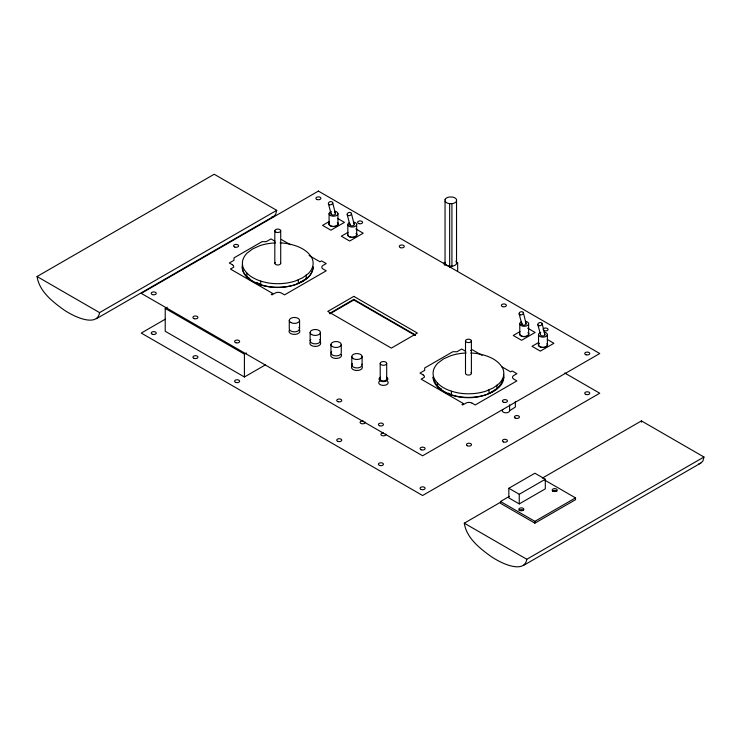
<?xml version="1.0" encoding="UTF-8"?>
<svg xmlns="http://www.w3.org/2000/svg" width="741" height="741" viewBox="0 0 741 741"><rect width="100%" height="100%" fill="white"/><g stroke="black" fill="none" stroke-linecap="round" stroke-linejoin="round"><path stroke-width="1.11" d="M276.717 210.342L99.572 312.619C97.562 325.549 79.833 318.723 72.396 314.823A88.068 50.842 60 0 1 64.226 310.108C52.685 301.809 39.292 291.482 37.05 276.523L214.195 174.246L276.717 210.342L275.652 214.399L273.494 216.465L96.349 318.741M542.347 478.112L641.428 420.907L703.95 457.002L526.805 559.279C524.795 572.209 507.066 565.383 499.629 561.483A88.068 50.842 60 0 1 491.459 556.769C479.918 548.47 466.524 538.142 464.283 523.183L500.314 502.379M703.95 457.002L702.885 461.059L700.727 463.125L523.581 565.402M503.815 376.993C497.572 404.614 439.33 404.614 433.087 376.993A35.364 20.424 0 0 0 470.767 397.361A35.364 20.424 0 0 0 503.519 374.325M502.778 409.616A3.686 2.13 0 0 0 505.01 412.737A3.686 2.13 0 0 0 509.651 410.681L515.347 407.068L515.347 401.427M265.278 364.942L244.419 376.993L165.224 331.264L165.224 308.404L167.207 307.256M329.337 221.476L322.567 225.384L330.903 230.192L344.454 222.374L337.97 218.632M165.271 319.204L141.253 333.07L422.602 495.507L599.747 393.23L564.707 373.001M348.094 232.304L341.323 236.212L349.659 241.029L363.21 233.202L355.8 228.923M165.224 308.404L244.419 354.124L246.401 352.985M329.782 313.267L353.827 299.383L415.405 334.932M329.782 313.869L353.827 299.985L415.405 335.534M457.669 270.835L457.669 262.898L456.53 263.546L456.53 199.672M470.637 350.576L472.202 349.678L482.058 355.365M520.034 331.57L513.254 335.478L521.59 340.295L535.141 332.468L527.731 328.189M538.79 342.398L532.019 346.306L540.356 351.123L553.898 343.296L547.414 339.554M508.835 488.263L534.891 473.221L545.311 479.242L545.311 488.865L519.256 503.908L508.835 497.887L508.835 488.263L519.256 494.275L545.311 479.242M545.07 480.307L575.525 497.887L575.525 499.693L534.891 523.155L500.499 503.306L500.499 501.5L509.419 496.35M500.499 501.5L534.891 521.349L575.525 497.887M273.494 216.465L271.447 217.326M700.727 463.125L698.68 463.986M456.53 262.24L457.669 262.898M281.506 239.584L290.379 244.706M309.117 255.515L319.964 261.777L321.529 260.878L326.216 263.583L323.085 265.389A4.418 2.556 0 0 0 323.085 269.002L326.216 270.808L284.535 294.872L281.404 293.065A4.418 2.556 0 0 0 275.152 293.065L272.03 294.872L271.243 294.418L272.808 293.519L230.451 269.057L233.572 267.251A4.418 2.556 0 0 0 232.433 264.787M501.777 366.749L510.651 371.871L512.216 370.972L516.903 373.677L513.782 375.483A4.418 2.556 0 0 0 513.782 379.096L516.903 380.902L475.222 404.966L472.1 403.16M232.433 264.787L229.302 262.981L233.999 260.276L233.999 257.868L262.129 241.631L266.297 241.631L270.984 238.917L274.114 240.723A4.418 2.556 0 0 0 275.031 241.131M423.12 374.881L419.999 373.075L424.686 370.37L424.686 367.962L452.825 351.725L456.993 351.725L461.68 349.011L464.802 350.817A4.418 2.556 0 0 0 465.719 351.225M249.828 278.44L246.864 276.726L246.864 273.123M256.766 282.441L260.721 284.729L260.721 281.126M441.516 389.108L437.551 386.821L437.551 383.217M448.444 393.11L451.417 394.823L451.417 391.22M37.05 276.523L99.572 312.619M464.283 523.183L526.805 559.279M542.079 323.428L544.968 334.978A2.353 1.362 0 0 1 543.357 335.905L542.19 335.923A2.149 1.241 0 0 1 540.624 335.015L537.901 324.845M523.322 312.591L526.212 324.141A2.353 1.362 0 0 1 524.6 325.077L523.433 325.095A2.149 1.241 0 0 1 521.868 324.188L519.145 314.008M351.382 213.334L354.281 224.875A2.353 1.362 0 0 1 352.66 225.81L351.503 225.829A2.149 1.241 0 0 1 349.937 224.921L347.205 214.742M332.626 202.497L335.525 214.047A2.353 1.362 0 0 1 333.904 214.983L332.746 214.992A2.149 1.241 0 0 1 331.181 214.093L328.448 203.914M521.868 324.188L521.886 323.511A2.353 1.362 0 0 1 522.127 323.196M349.937 224.921L349.956 224.254A2.353 1.362 0 0 1 350.187 223.93M331.181 214.093L331.199 213.417A2.353 1.362 0 0 1 331.431 213.102M641.428 420.907L641.493 422.129M547.377 334.571L547.377 344.806M538.531 334.571L538.531 344.806M534.891 521.349L534.891 523.155M528.62 323.743L528.62 333.978M519.774 323.743L519.774 333.978A4.418 2.556 0 0 0 525.341 336.442A4.418 2.556 0 0 0 528.027 332.7M519.256 494.275L519.256 503.908M509.586 404.762L509.586 410.403M496.896 385.237L496.896 388.84L488.977 393.415L488.977 389.803M471.396 340.888A2.945 1.704 0 0 1 466.978 342.37A2.945 1.704 0 0 1 466.978 339.415A2.945 1.704 0 0 1 471.396 340.888L471.396 373.381M465.505 340.888L465.505 373.381M451.917 203.645L451.917 266.214L450.787 266.862L449.657 266.214L449.657 203.645M445.045 200.978L445.045 263.546L443.915 262.898L445.045 262.24C444.544 265.834 449.648 266.621 452.316 266.176A5.891 3.399 0 0 0 456.484 263.777L456.484 262.008A5.891 3.399 0 0 0 455.891 261.193M386.691 363.405A3.242 1.871 0 0 1 381.828 365.026A3.242 1.871 0 0 1 381.828 361.784A3.242 1.871 0 0 1 386.691 363.405L386.691 379.049M380.207 363.405L380.207 379.049M362.108 356.532L362.108 364.961M356.69 224.477L356.69 234.712M353.827 299.383L353.827 299.985M351.799 356.532L351.799 364.961M347.844 224.477L347.844 234.712A4.418 2.556 0 0 0 353.411 237.176A4.418 2.556 0 0 0 356.097 233.434M341.268 344.5A5.159 2.973 0 0 1 333.533 347.084A5.159 2.973 0 0 1 333.533 341.925A5.159 2.973 0 0 1 341.268 344.5L341.268 352.92A5.159 2.973 0 0 1 334.775 355.8A5.159 2.973 0 0 1 331.644 351.438M337.933 213.649L337.933 223.875M330.958 344.5L330.958 352.92M329.087 213.649L329.087 223.875M320.427 332.468L320.427 340.888M310.118 332.468L310.118 340.888M306.209 275.133L306.209 278.746L298.29 283.312L298.29 279.709M299.586 320.436L299.586 328.856M289.277 320.436L289.277 328.856A5.159 2.973 0 0 0 295.77 331.736A5.159 2.973 0 0 0 298.901 327.374M280.709 230.794L280.709 263.287M274.809 230.794L274.809 263.287M244.419 354.124L244.419 376.993M444.368 265.148A4.863 2.807 60 0 1 445.628 264.417M449.074 266.399A4.863 2.807 60 0 1 449.778 267.445M444.054 264.12A6.632 3.825 60 0 1 446.48 265.519M334.524 212.602A2.149 1.241 0 0 1 335.543 213.38M337.34 222.606A4.418 2.556 0 0 1 334.089 226.413A4.418 2.556 0 0 1 329.236 223.217M334.654 211.185A4.418 2.556 0 0 1 337.34 214.927A4.418 2.556 0 0 1 330.384 215.455A4.418 2.556 0 0 1 331.301 211.444M552.443 491.237A2.501 1.445 0 0 1 554.611 490.431A2.501 1.445 0 0 1 556.862 491.153M519.098 510.484A2.501 1.445 0 0 1 521.266 509.678A2.501 1.445 0 0 1 523.517 510.401M312.934 267.001A35.364 20.424 0 0 1 275.254 287.378A35.364 20.424 0 0 1 242.502 264.333M543.06 329.365A2.501 1.445 0 0 1 546.469 328.115A2.501 1.445 0 0 1 547.516 330.366A2.501 1.445 0 0 1 543.477 330.264M356.347 233.35A4.715 2.723 0 0 1 352.883 237.407A4.715 2.723 0 0 1 347.705 233.999M337.59 222.513A4.715 2.723 0 0 1 333.506 226.598A4.715 2.723 0 0 1 329.421 222.513M528.287 332.616A4.715 2.723 0 0 1 524.813 336.673A4.715 2.723 0 0 1 519.645 333.265M547.043 343.444A4.715 2.723 0 0 1 542.958 347.529A4.715 2.723 0 0 1 538.874 343.444M299.151 329.689A5.456 3.149 0 0 1 295.14 334.386A5.456 3.149 0 0 1 289.166 330.449M319.992 341.721A5.456 3.149 0 0 1 315.268 346.445A5.456 3.149 0 0 1 310.553 341.721M341.379 354.513A5.456 3.149 0 0 1 335.404 358.449A5.456 3.149 0 0 1 331.394 353.753M362.219 366.545A5.456 3.149 0 0 1 356.245 370.481A5.456 3.149 0 0 1 352.234 365.785M387.534 381.3A4.715 2.723 0 0 1 386.154 384.885A4.715 2.723 0 0 1 379.837 384.412A4.715 2.723 0 0 1 380.114 380.735M385.866 434.022A2.501 1.445 0 0 1 383.884 435.819A2.501 1.445 0 0 1 380.948 434.522A2.501 1.445 0 0 1 383.449 432.948M365.026 421.99A2.501 1.445 0 0 1 362.821 423.806A2.501 1.445 0 0 1 360.107 422.24A2.501 1.445 0 0 1 363.257 420.971M544.431 333.728A2.149 1.241 0 0 1 544.996 334.302M547.228 344.139A4.418 2.556 0 0 1 542.375 347.334A4.418 2.556 0 0 1 539.124 343.528M544.098 332.107A4.418 2.556 0 0 1 546.784 335.849A4.418 2.556 0 0 1 539.828 336.377A4.418 2.556 0 0 1 540.745 332.366M525.675 322.9A2.149 1.241 0 0 1 526.24 323.474M525.341 321.279A4.418 2.556 0 0 1 528.203 324.827A4.418 2.556 0 0 1 521.664 325.836A4.418 2.556 0 0 1 521.071 321.937M361.932 364.183A5.159 2.973 0 0 1 356.282 367.906A5.159 2.973 0 0 1 352.484 363.47M319.741 339.406A5.159 2.973 0 0 1 315.277 343.87A5.159 2.973 0 0 1 310.803 339.406M386.58 378.568A3.242 1.871 0 0 1 383.023 380.902A3.242 1.871 0 0 1 380.642 378.114M386.57 377.243A4.418 2.556 0 0 1 386.57 380.855A4.418 2.556 0 0 1 380.318 380.855A4.418 2.556 0 0 1 380.318 377.243M423.12 374.881A4.418 2.556 0 0 1 424.269 377.345L421.138 379.151L463.505 403.613L461.939 404.512L462.717 404.966L465.848 403.16A4.418 2.556 0 0 1 472.1 403.16M466.145 353.003A35.364 20.424 0 0 0 450.769 355.699L443.442 358.94L437.82 363.173A35.364 20.424 0 0 0 434.291 378.66C439.293 387.654 449.731 391.331 459.3 393.101A35.364 20.424 0 0 0 486.133 391.063L493.46 387.821L499.082 383.588A35.364 20.424 0 0 0 502.611 368.092C497.609 359.107 487.17 355.43 477.602 353.652A35.364 20.424 0 0 0 470.757 353.003M471.007 372.528A2.945 1.704 0 0 1 468.84 375.066A2.945 1.704 0 0 1 465.607 372.936M353.735 223.634A2.149 1.241 0 0 1 354.3 224.208M353.411 222.013A4.418 2.556 0 0 1 356.273 225.56A4.418 2.556 0 0 1 349.724 226.57A4.418 2.556 0 0 1 349.141 222.68M313.128 266.89A35.364 20.424 0 0 1 308.386 277.106L302.773 281.33L295.446 284.581A35.364 20.424 0 0 1 268.603 286.619C259.035 284.84 248.596 281.172 243.594 272.179A35.364 20.424 0 0 1 242.39 266.89M275.457 242.909A35.364 20.424 0 0 0 260.072 245.604L252.755 248.846L247.133 253.07A35.364 20.424 0 0 0 243.594 268.566C248.596 277.56 259.035 281.237 268.603 283.006A35.364 20.424 0 0 0 295.446 280.969L302.773 277.727L308.386 273.494A35.364 20.424 0 0 0 311.924 257.998C306.922 249.004 296.483 245.336 286.915 243.557A35.364 20.424 0 0 0 280.061 242.909M280.607 262.842A2.945 1.704 0 0 1 277.375 264.972A2.945 1.704 0 0 1 275.207 262.434M445.091 199.44L445.091 201.209A5.891 3.399 0 0 0 449.259 203.608L452.316 203.608A5.891 3.399 0 0 0 456.484 201.209L456.484 199.44A5.891 3.399 0 0 0 452.316 197.041L449.259 197.041A5.891 3.399 0 0 0 445.091 199.44M318.398 191.095L141.253 293.362L422.602 455.798L599.747 353.522L318.398 191.095M353.827 296.372L327.781 311.415L391.341 348.113L417.387 333.07L353.827 296.372M329.486 204.738A2.214 1.565 -15 0 0 332.718 202.904A2.214 1.565 -15 0 0 329.421 201.987A2.214 1.565 -15 0 0 329.486 204.738M553.434 491.32A2.501 1.445 0 0 0 557.195 490.07A2.501 1.445 0 0 0 553.434 488.81A2.501 1.445 0 0 0 553.434 491.32M520.089 510.568A2.501 1.445 0 0 0 523.85 509.317A2.501 1.445 0 0 0 520.089 508.067A2.501 1.445 0 0 0 520.089 510.568M358.829 223.625A2.501 1.445 0 0 0 362.581 222.374A2.501 1.445 0 0 0 358.829 221.124A2.501 1.445 0 0 0 358.829 223.625M317.148 199.561A2.501 1.445 0 0 0 320.899 198.31A2.501 1.445 0 0 0 317.148 197.06A2.501 1.445 0 0 0 317.148 199.561M585.992 354.782A2.501 1.445 0 0 0 589.743 353.522A2.501 1.445 0 0 0 585.992 352.271A2.501 1.445 0 0 0 585.992 354.782M152.507 294.622A2.501 1.445 0 0 0 156.258 293.362A2.501 1.445 0 0 0 152.507 292.111A2.501 1.445 0 0 0 152.507 294.622M194.188 318.686A2.501 1.445 0 0 0 197.94 317.426A2.501 1.445 0 0 0 194.188 316.175A2.501 1.445 0 0 0 194.188 318.686M379.531 425.723A2.501 1.445 0 0 0 383.421 424.612A2.501 1.445 0 0 0 379.809 423.222A2.501 1.445 0 0 0 379.531 425.723M421.212 449.787A2.501 1.445 0 0 0 425.102 448.675A2.501 1.445 0 0 0 421.49 447.286A2.501 1.445 0 0 0 421.212 449.787M502.63 306.654A2.501 1.445 0 0 0 506.381 305.394A2.501 1.445 0 0 0 502.63 304.143A2.501 1.445 0 0 0 502.63 306.654M400.51 247.689A2.501 1.445 0 0 0 404.262 246.438A2.501 1.445 0 0 0 400.51 245.188A2.501 1.445 0 0 0 400.51 247.689M235.87 342.75A2.501 1.445 0 0 0 239.621 341.49A2.501 1.445 0 0 0 235.87 340.239A2.501 1.445 0 0 0 235.87 342.75M337.989 401.705A2.501 1.445 0 0 0 341.74 400.455A2.501 1.445 0 0 0 337.989 399.195A2.501 1.445 0 0 0 337.989 401.705M503.667 402.307A2.501 1.445 0 0 0 507.428 401.057A2.501 1.445 0 0 0 503.667 399.797A2.501 1.445 0 0 0 503.667 402.307M234.823 247.086A2.501 1.445 0 0 0 238.583 245.836A2.501 1.445 0 0 0 234.823 244.586A2.501 1.445 0 0 0 234.823 247.086M467.2 445.693A2.501 1.445 0 0 0 471.396 445.045A2.501 1.445 0 0 0 468.321 443.275A2.501 1.445 0 0 0 467.2 445.693M515.134 418.017A2.501 1.445 0 0 0 519.33 417.368A2.501 1.445 0 0 0 516.255 415.599A2.501 1.445 0 0 0 515.134 418.017M585.853 394.434A2.501 1.445 0 0 0 589.743 393.323A2.501 1.445 0 0 0 586.131 391.933A2.501 1.445 0 0 0 585.853 394.434M379.531 465.422A2.501 1.445 0 0 0 383.421 464.32A2.501 1.445 0 0 0 379.809 462.921A2.501 1.445 0 0 0 379.531 465.422M421.212 489.486A2.501 1.445 0 0 0 425.102 488.384A2.501 1.445 0 0 0 421.49 486.994A2.501 1.445 0 0 0 421.212 489.486M152.368 334.274A2.501 1.445 0 0 0 156.258 333.163A2.501 1.445 0 0 0 152.646 331.773A2.501 1.445 0 0 0 152.368 334.274M194.049 358.338A2.501 1.445 0 0 0 197.94 357.227A2.501 1.445 0 0 0 194.327 355.837A2.501 1.445 0 0 0 194.049 358.338M235.731 382.402A2.501 1.445 0 0 0 239.621 381.291A2.501 1.445 0 0 0 236.009 379.901A2.501 1.445 0 0 0 235.731 382.402M337.85 441.358A2.501 1.445 0 0 0 341.74 440.256A2.501 1.445 0 0 0 338.128 438.857A2.501 1.445 0 0 0 337.85 441.358M503.528 441.96A2.501 1.445 0 0 0 507.418 440.858A2.501 1.445 0 0 0 503.815 439.459A2.501 1.445 0 0 0 503.528 441.96M538.939 325.66A2.214 1.565 -15 0 0 542.162 323.826A2.214 1.565 -15 0 0 538.874 322.919A2.214 1.565 -15 0 0 538.939 325.66M520.182 314.832A2.214 1.565 -15 0 0 523.405 312.998A2.214 1.565 -15 0 0 520.117 312.081A2.214 1.565 -15 0 0 520.182 314.832M353.309 358.644A5.159 2.973 0 0 0 361.932 357.301A5.159 2.973 0 0 0 355.615 353.661A5.159 2.973 0 0 0 353.309 358.644M290.787 322.539A5.159 2.973 0 0 0 299.41 321.205A5.159 2.973 0 0 0 293.093 317.565A5.159 2.973 0 0 0 290.787 322.539M311.628 334.571A5.159 2.973 0 0 0 320.251 333.237A5.159 2.973 0 0 0 313.934 329.597A5.159 2.973 0 0 0 311.628 334.571M348.242 215.566A2.214 1.565 -15 0 0 351.475 213.732A2.214 1.565 -15 0 0 348.177 212.815A2.214 1.565 -15 0 0 348.242 215.566M275.68 231.998A2.945 1.704 0 0 0 280.607 231.238A2.945 1.704 0 0 0 276.995 229.154A2.945 1.704 0 0 0 275.68 231.998"/></g></svg>
